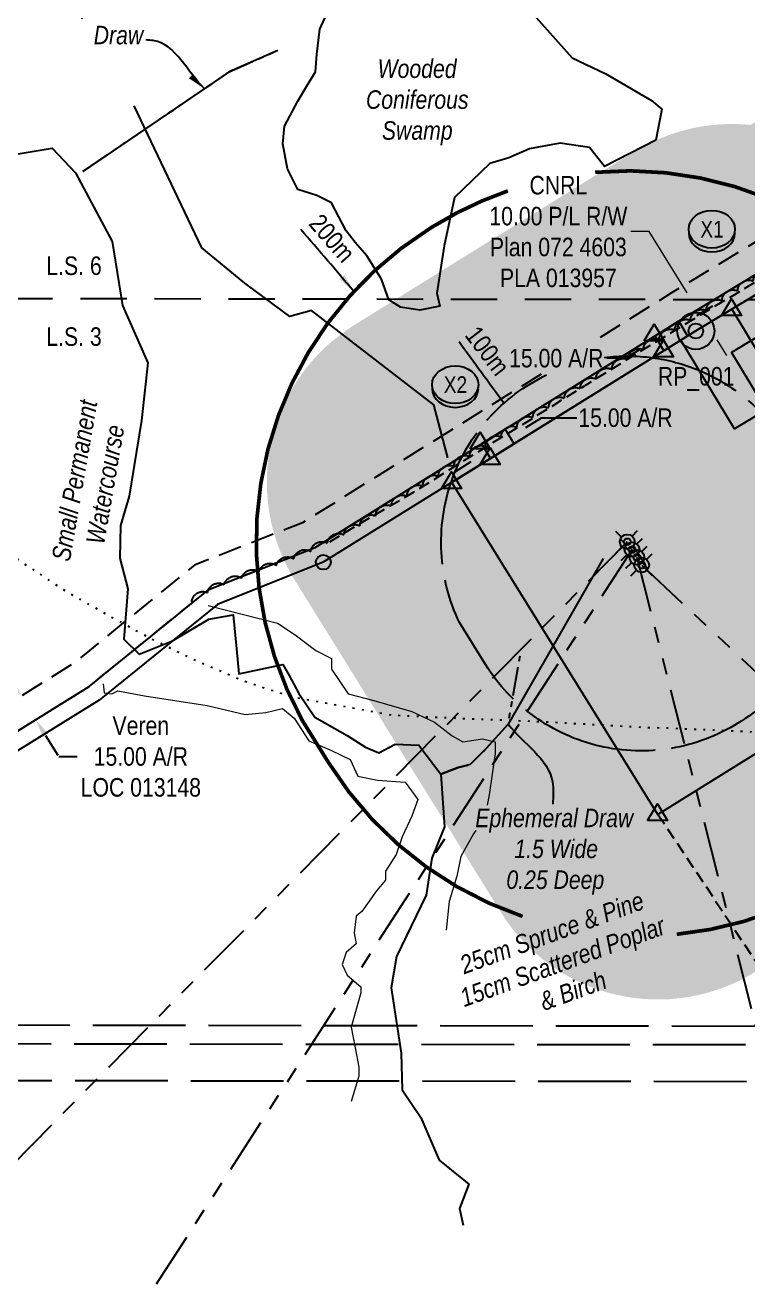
# Model space of a CAD drawing. Extents: x 488725 to 500076, y 6037625 to 6043497.
# Drawn here: x 490599 to 490989, y 6042464 to 6043141 of the extents above; entities that cross this region are included whole.
import ezdxf
from ezdxf.enums import TextEntityAlignment as Align

# ---------------------------------------------------------------- set-up
doc = ezdxf.new("R2010")
doc.units = 0
doc.header["$LTSCALE"] = 5
doc.header["$PDMODE"] = 34
doc.header["$PDSIZE"] = 0.03
for name, pattern in [('0', [1, 1, 0]), ('foc-ACCESSROAD', [3.75, 2.5, -1.25]), ('foc-BUFFER', [16.75, 15, -1.75]), ('foc-DOT', [1, 0.2, -0.8]), ('foc-DRILLPATH', [14.75, 6, -1.75, 1.75, -1.75, 1.75, -1.75]), ('foc-LSD', [8, 5, -3]), ('foc-TIELINE', [1.875, 1.25, -0.625]), ('foc-TOPO-ephemeral', [6.25, 3.125, -0.625, 0.625, -0.625, 0.625, -0.625]), ('foc-UNSURVEYED', [12.5, 10, -2.5]), ('UG_PIPE', [1.875, 1.25, -0.625])]:
    doc.linetypes.add(name, pattern=pattern)
doc.layers.get('Defpoints').update_dxf_attribs({"color": 9})
for name, color, linetype in [('35', 37, 'Continuous'), ('AS-DRILL', 8, 'foc-DOT'), ('AS-PIPE-UG', 44, 'UG_PIPE'), ('AS-ROADS', 254, 'Continuous'), ('AS-UNDERLAY-H', 141, 'Continuous'), ('AUX-BUFFER', 7, 'foc-BUFFER'), ('C-AR', 13, 'foc-ACCESSROAD'), ('C-RW', 13, 'Continuous'), ('F-RW', 190, 'Continuous'), ('L-MON', 1, 'Continuous'), ('L-SECTION-LSD', 7, 'foc-LSD'), ('L-TIE', 7, 'foc-TIELINE'), ('L-USEC', 7, 'foc-UNSURVEYED'), ('P-BUFFER-H 30m', 51, 'Continuous'), ('P-CROSSINGS', 250, 'Continuous'), ('P-PDRILLPATH', 12, 'foc-DRILLPATH'), ('P-PROPOSED', 10, 'Continuous'), ('P-PROPOSED-H', 21, 'Continuous'), ('P-TXT', 4, 'Continuous'), ('T-BUSH', 110, '0'), ('T-BUSH-T', 110, 'Continuous'), ('T-DRAW', 143, 'foc-TOPO-ephemeral'), ('T-SLOPE', 48, 'Continuous'), ('T-WATER', 160, 'Continuous'), ('T-WATER-T', 170, 'Continuous'), ('WETLAND', 143, 'Continuous'), ('WETLAND-T', 146, 'Continuous')]:
    doc.layers.add(name, color=color, linetype=linetype)
doc.layers.add('AS-GENERAL', color=48, linetype='Continuous', lineweight=18)
doc.layers.add('F-RW-T', color=190, linetype='Continuous', lineweight=9)
doc.styles.add('100L', font='ARIALN.TTF', dxfattribs={"height": 11})
doc.styles.add('80', font='ARIALN.TTF', dxfattribs={"height": 10})
doc.styles.add('80CG', font='ARIALN.TTF', dxfattribs={"height": 10})
doc.styles.add('80L', font='ARIALN.TTF', dxfattribs={"height": 10})
doc.styles.add('80LS', font='ARIALNI.TTF', dxfattribs={"height": 10})
doc.styles.add('Crossing', font='ARIALN.TTF', dxfattribs={"height": 10})
doc.styles.add('foc-LtypeFont', font='ARIALN.TTF', dxfattribs={"height": 7.349999999999999})
doc.linetypes.add('foc-TOPO-flowdirection-NOLINE', pattern='A,0,[">",foc-LtypeFont,S=0.3,R=0,X=0,Y=-0.945],-20,[">",foc-LtypeFont,S=0.3,R=0,X=0,Y=-0.945],0', length=20)
doc.dimstyles.new('CG2011', dxfattribs={"dimscale": 5, "dimtxt": 9, "dimasz": 2, "dimexe": 0.2, "dimexo": 0.0625, "dimgap": 0.5, "dimtad": 0, "dimtih": 1, "dimtoh": 1, "dimzin": 0, "dimdsep": 46, "dimtxsty": '80CG', "dimcen": 0.1, "dimse1": 1, "dimse2": 1, "dimclrd": 256, "dimclrt": 256, "dimaunit": 1, "dimadec": 4, "dimazin": 0, "dimtfac": 0.06, "dimtofl": 0, "dimtmove": 0, "dimatfit": 1, "dimfxl": 0.2, "dimtolj": 1, "dimtzin": 0, "dimlwd": -1, "dimarcsym": 0})
doc.dimstyles.new('Compass 5 000', dxfattribs={"dimscale": 5, "dimtxt": 9, "dimasz": 2, "dimexe": 0.2, "dimexo": 0.0625, "dimgap": 0.5, "dimtad": 0, "dimtih": 1, "dimtoh": 1, "dimzin": 0, "dimdsep": 46, "dimtxsty": '80CG', "dimcen": 0.1, "dimse1": 1, "dimse2": 1, "dimclrd": 256, "dimclrt": 256, "dimaunit": 1, "dimadec": 4, "dimazin": 0, "dimtfac": 0.06, "dimtofl": 0, "dimtmove": 0, "dimatfit": 1, "dimfxl": 0.2, "dimtolj": 1, "dimtzin": 0, "dimlwd": -1, "dimarcsym": 0})

# ---------------------------------------------------------------- blocks, each defined once
blk = doc.blocks.new('*D425')
at = {"layer": 'C-AR', "transparency": 16777216}
for p, q in [((490591.5004504421, 6042787.555653166), (490586.2243080353, 6042796.05049403)), ((490609.9669488766, 6042757.823710128), (490617.0792743615, 6042746.372526951)), ((490617.0792743615, 6042746.372526951), (490627.0792743615, 6042746.372526951))]:
    blk.add_line(p, q, dxfattribs=at)
for points in [[(490592.9162572525, 6042788.435010234), (490590.0846436317, 6042786.676296098), (490596.7765928493, 6042779.060812302)], [(490611.382755687, 6042758.703067196), (490608.5511420663, 6042756.94435306), (490604.6908064694, 6042766.318550992)]]:
    blk.add_solid(points, dxfattribs=at)
at = {"layer": 'Defpoints', "color": 0, "transparency": 16777216}
for p in [(490596.7765928493, 6042779.060812302), (490572.3007560964, 6042763.858879469), (490580.2149697165, 6042751.116618158)]:
    blk.add_point(p, dxfattribs=at)
at = {"layer": 'C-AR', "transparency": 16777216, "insert": (490661.39373548, 6042746.372526951), "char_height": 10, "attachment_point": 5, "style": '80CG'}
blk.add_mtext('\\A1;Veren\\P15.00 A/R\\PLOC 013148', dxfattribs=at)
blk = doc.blocks.new('*D427')
at = {"layer": 'Defpoints', "color": 0, "transparency": 16777216}
for p in [(490967.0362329599, 6042979.789438416), (490782.6739415182, 6042876.672422273), (490787.9627765692, 6042868.186199291)]:
    blk.add_point(p, dxfattribs=at)
at = {"layer": 'F-RW-T', "transparency": 16777216}
for p, q in [((490935.9113010201, 6043029.731081562), (490925.9113010196, 6043029.731081562)), ((490956.458239065, 6042996.762403926), (490935.9113010201, 6043029.731081562)), ((490972.3253918043, 6042971.302695889), (490977.6145506487, 6042962.815953362))]:
    blk.add_line(p, q, dxfattribs=at)
for points in [[(490957.8726961524, 6042997.6439304), (490955.0437819771, 6042995.880877452), (490961.7473979094, 6042988.275661399)], [(490973.7398488917, 6042972.184222363), (490970.9109347165, 6042970.421169415), (490967.0362329599, 6042979.789438416)]]:
    blk.add_solid(points, dxfattribs=at)
at = {"layer": 'F-RW-T', "transparency": 16777216, "insert": (490886.8253528625, 6043029.731081563), "char_height": 10, "attachment_point": 5, "style": '80CG'}
blk.add_mtext('\\A1;CNRL\\P10.00 P/L R/W\\PPlan 072 4603\\PPLA 013957', dxfattribs=at)
blk = doc.blocks.new('fdia')
at = {"color": 255, "const_width": 1}
blk.add_lwpolyline([(-0.5, 0, 1), (0.5, 0, 1)], format="xyb", close=True, dxfattribs=at)
blk = doc.blocks.new('Fdiaa')
blk.add_blockref('fdia', (0, 0))
blk = doc.blocks.new('fdib')
at = {"color": 1, "const_width": 1.6}
blk.add_lwpolyline([(-0.3999999999996362, 0, 0.9999999999999998), (0.3999999999996362, 0, 1)], format="xyb", close=True, dxfattribs=at)
at = {"color": 1}
blk.add_circle((0, 0), 0.8, dxfattribs=at)
blk = doc.blocks.new('Fdibb')
blk.add_blockref('fdib', (0, 0))
blk = doc.blocks.new('fdicc')
for name in ['Fdibb', 'Fdiaa']:
    blk.add_blockref(name, (0, 0))
blk = doc.blocks.new('FDI')
blk.add_blockref('fdicc', (0, 0))
blk = doc.blocks.new('WC')
at = {"layer": 'L-MON'}
h = blk.add_hatch(color=255, dxfattribs=at)
h.dxf.hatch_style = 1
edge = h.paths.add_edge_path()
edge.add_arc((1e-16, -3.47e-14), 0.9, 0, 360)
at = {"layer": 'L-MON', "color": 240, "flags": 128}
for points in [[(-0.6221317521915455, 0.5029434191984639), (-1.231742929986921, 1.120400313844549)], [(0.5200624085104745, 0.6078939802747209), (1.126191209577769, 1.206321004927269)], [(-1.178786742863962, -1.184577638598091), (-0.5588098224687501, -0.5724784557627332)], [(1.15915571353878, -1.184577638598091), (0.5567817565693919, -0.5744511080601575)]]:
    blk.add_lwpolyline(points, dxfattribs=at)
at = {"layer": 'L-MON', "color": 240}
for radius in [0.8, 0.3730220647719884]:
    blk.add_circle((1e-16, -3.47e-14), radius, dxfattribs=at)
blk = doc.blocks.new('*D508')
at = {"layer": 'Defpoints', "color": 0, "transparency": 16777216}
for p in [(490954.5675520613, 6042976.757617252), (490940.1373844375, 6042971.673487365), (490941.704352479, 6042969.056258091)]:
    blk.add_point(p, dxfattribs=at)
at = {"layer": 'P-TXT', "transparency": 16777216}
for p, q in [((490961.5803826521, 6042984.511679737), (490970.1601812849, 6042989.648512946)), ((490922.9777871692, 6042961.399820944), (490912.9777871692, 6042961.399820943)), ((490931.5575858052, 6042966.536654156), (490922.9777871692, 6042961.399820944))]:
    blk.add_line(p, q, dxfattribs=at)
for points in [[(490960.7242437839, 6042985.941646175), (490962.4365215208, 6042983.081713296), (490953.0005840198, 6042979.374846526)], [(490930.7014469369, 6042967.966620594), (490932.4137246739, 6042965.106687716), (490940.1373844375, 6042971.673487365)]]:
    blk.add_solid(points, dxfattribs=at)
at = {"layer": 'P-TXT', "transparency": 16777216, "insert": (490885.6960682059, 6042961.399820944), "char_height": 10, "attachment_point": 5, "style": '80CG'}
blk.add_mtext('\\A1;\\A1;15.00 A/R', dxfattribs=at)
blk = doc.blocks.new('xing2')
h = blk.add_hatch(color=50)
h.dxf.hatch_style = 1
edge = h.paths.add_edge_path()
edge.add_ellipse((0, 0), major_axis=(-12.5, 0), ratio=0.8162973455633619, start_angle=0, end_angle=360)
h = blk.add_hatch(color=250)
h.dxf.hatch_style = 1
edge = h.paths.add_edge_path()
edge.add_ellipse((0, -2.047489049626165), major_axis=(-12.5, 0), ratio=0.8162973455633619, start_angle=0, end_angle=180)
edge.add_line((12.5, -2.047489049626165), (12.5, 0))
edge.add_ellipse((0, 0), major_axis=(-12.5, 0), ratio=0.8162973455633619, start_angle=0, end_angle=180, ccw=False)
edge.add_line((-12.5, 0), (-12.5, -2.047489049626165))
at = {"color": 250}
blk.add_ellipse((0, 0), major_axis=(-12.5, 0), ratio=0.8162973455633619, dxfattribs=at)
blk.add_ellipse((0, -2.047489049626165), major_axis=(-12.5, 0), ratio=0.8162973455633619, start_param=0, end_param=3.141592653589793, dxfattribs=at)
at = {"color": 250, "style": 'Crossing'}
blk.add_attdef('CROSSING', text='', height=9, dxfattribs=at).set_placement((0.08916442567715421, 0.0199513138486509), align=Align.MIDDLE_CENTER)
at = {"color": 250, "style": 'Crossing', "flags": 1}
for tag, p in [('OWNER', (0.08916442567715421, -12.49201765665748)), ('DESCRIPTION', (0.08916442567715421, -25.770021277247)), ('LOCATION', (0.08916442567715421, -39.30337514164421)), ('DWG_REF', (0.08916442567715421, -52.83672900604233))]:
    blk.add_attdef(tag, text='', height=9, dxfattribs=at).set_placement(p, align=Align.MIDDLE_CENTER)
blk = doc.blocks.new('TRIA')
blk.add_hatch(color=255).paths.add_polyline_path([(-0.0414550714867801, 1.521379340009161), (-1.474693147280959, -0.867350786313807), (1.391783004306489, -0.867350786313807)])
blk = doc.blocks.new('TRIAA')
blk.add_blockref('TRIA', (0, 0))
blk = doc.blocks.new('TRIB')
at = {"color": 1}
blk.add_lwpolyline([(-1.121455071486707, -0.6673507863138184), (-0.0414550714867801, 1.132649213686192), (1.038544928513147, -0.6673507863138184)], close=True, dxfattribs=at)
blk = doc.blocks.new('TRIBB')
blk.add_blockref('TRIB', (0, 0))
blk = doc.blocks.new('TRICC')
for name in ['TRIAA', 'TRIBB']:
    blk.add_blockref(name, (0, 0))
blk = doc.blocks.new('plspike')
blk.add_blockref('TRICC', (0, 0))

msp = doc.modelspace()

# ---------------------------------------------------------------- hatches: boundary and pattern name
at = {"layer": 'AS-UNDERLAY-H'}
h = msp.add_hatch(color=21, dxfattribs=at)
h.dxf.hatch_style = 1
h.paths.add_polyline_path([(490893.6313830066, 6042833.755479601), (490905.4787679688, 6042855.702748166), (490915.9302131978, 6042856.001201702), (490903.3223092452, 6042823.692583879), (490893.6313830066, 6042823.692583879)])
at = {"layer": 'P-BUFFER-H 30m'}
h = msp.add_hatch(color=256, dxfattribs=at)
h.dxf.hatch_style = 1
edge = h.paths.add_edge_path()
edge.add_line((490990.6243175698, 6043087.352110648), (491037.3485258282, 6043115.530827845))
edge.add_arc((491088.9655019057, 6043029.942746502), 99.9481459997587, 74.11373947380991, 121.09359161048499, ccw=False)
edge.add_line((491116.3241665995, 6043126.073570661), (491127.7331253714, 6043122.826600919))
edge.add_arc((491100.3744606778, 6043026.695776751), 99.94814599965488, -4.073905302795993, 74.11373947393821, ccw=False)
edge.add_line((491200.0700619161, 6043019.595144212), (491193.9785967572, 6042934.068639609))
edge.add_arc((491094.2829955212, 6042941.169272146), 99.94814599753528, 316.592451623127, 355.92609469817376, ccw=False)
edge.add_line((491166.8937389096, 6042872.486582675), (491170.837086078, 6042865.947967981))
edge.add_arc((491085.2490047277, 6042814.33099191), 99.94814599981312, -4.0739847433249, 31.093591611634622, ccw=False)
edge.add_line((491184.944596121, 6042807.230221135), (491184.2468382487, 6042797.43362496))
edge.add_arc((491084.5512468549, 6042804.534395728), 99.94814600002749, 301.82591483579046, 355.92601525614043, ccw=False)
edge.add_line((491137.2579168972, 6042719.613027263), (490993.3146234652, 6042630.274244707))
edge.add_arc((490940.6079534226, 6042715.195613171), 99.94814599975784, 211.8259148356977, 301.82591483618523, ccw=False)
edge.add_line((490855.6865849582, 6042662.48894313), (490744.4523528022, 6042841.710343523))
edge.add_arc((490829.3737212672, 6042894.417013563), 99.94814599952267, 121.8259148351124, 211.8259148352091, ccw=False)
edge.add_line((490776.6670512262, 6042979.338382029), (490908.341329959, 6043061.062368435))
edge.add_arc((490961.0479999739, 6042976.140999954), 99.94814599966666, 121.09359159902891, 121.82591481788711, ccw=False)
edge.add_line((490909.431023913, 6043061.729081316), (490928.9480735359, 6043073.499541266))
edge.add_arc((490980.5650496248, 6042987.911459919), 99.94814600142153, 84.22369396694262, 121.093591617232, ccw=False)
at = {"layer": 'P-PROPOSED-H'}
h = msp.add_hatch(color=256, dxfattribs=at)
h.dxf.hatch_style = 1
h.paths.add_polyline_path([(490829.3737212672, 6042894.417013545), (490961.048, 6042976.140999952), (490980.5650496229, 6042987.9114599), (491085.2490047277, 6042814.330991899), (491084.5512468546, 6042804.53439571), (490940.6079534225, 6042715.195613153)])
h = msp.add_hatch(color=256, dxfattribs=at)
h.dxf.hatch_style = 1
h.paths.add_polyline_path([(490956.5990014291, 6042973.379717339), (490943.8523889676, 6042965.468498871), (490939.0629508939, 6042973.46806058), (490951.7985004448, 6042981.397801924), (490956.5989965326, 6042973.379714286)])
h = msp.add_hatch(color=256, dxfattribs=at)
h.dxf.hatch_style = 1
h.paths.add_polyline_path([(490850.1954584925, 6042907.34007936), (490862.9403240922, 6042915.250213614), (490858.0852923087, 6042923.047630355), (490845.3413731476, 6042915.112677699)])

# ---------------------------------------------------------------- linework, layer by layer
at = {"layer": '35', "color": 3}
msp.add_circle((490961.048, 6042976.140999979), 9.9948146, dxfattribs=at)
at = {"layer": 'AS-GENERAL', "flags": 128}
for points in [[(490697.6858999979, 6042827.901999802), (490735.2567999992, 6042818.376999802), (490744.7818000001, 6042812.026999801), (490755.8942999992, 6042803.560299821), (490764.3609999975, 6042799.3268998), (490764.3609999977, 6042793.506099802), (490773.3568000002, 6042780.276899802), (490787.1152000005, 6042776.572699821), (490807.7526999997, 6042770.751899802), (490819.9236000011, 6042764.930999801), (490829.4485999991, 6042757.522699801), (490835.2694999993, 6042754.347699821), (490845.8528000012, 6042755.93519982), (490852.7319999991, 6042754.34769982), (490852.7319999983, 6042747.99769982), (490849.5569999996, 6042725.772599801), (490848.3877416446, 6042720.21869167)], [(490641.0648999989, 6042785.568599802), (490641.5941000007, 6042780.806099822), (490645.827399999, 6042780.276899802), (490649.0024000005, 6042781.86439982), (490663.2899999981, 6042779.218599801), (490697.1567000009, 6042773.926899802), (490717.7941999996, 6042769.164399821), (490728.9067999989, 6042770.222699821), (490737.9026000003, 6042772.339399802), (490744.2526000009, 6042767.047699802), (490752.1901000002, 6042754.876899821), (490764.3609999985, 6042749.585199801), (490774.415199998, 6042744.822699801), (490778.6484999993, 6042735.82679982), (490789.2318999993, 6042733.710099803), (490804.048600001, 6042732.651799801), (490810.9277999991, 6042723.126799803), (490807.7527000001, 6042714.13089982), (490802.4610999995, 6042703.018399802), (490799.2860999996, 6042693.49339982), (490793.4652, 6042684.497499804), (490793.4651999997, 6042679.734999821), (490788.702700001, 6042673.914199823), (490780.7651999987, 6042662.801699801), (490777.5901999987, 6042660.155799822), (490776.5318999985, 6042651.159999821), (490777.5901999984, 6042645.339099821), (490772.2984999997, 6042640.5765998), (490770.1818, 6042634.226599802), (490772.8277000008, 6042628.405799801), (490780.2359999997, 6042622.055799802), (490780.2359999995, 6042618.880699819), (490774.9444000009, 6042600.359899799), (490777.0609999989, 6042589.247399821), (490779.1776999999, 6042578.663999803), (490779.1777, 6042573.901499801), (490774.9444000011, 6042560.143099803)], [(490842.1844745653, 6042706.520705295), (490841.0903, 6042704.605899803), (490834.2110999997, 6042692.435099821), (490832.0944999978, 6042681.851699802), (490827.8610999997, 6042668.09329982), (490826.2735999991, 6042652.747499821)]]:
    msp.add_lwpolyline(points, dxfattribs=at)
at = {"layer": 'AS-PIPE-UG', "flags": 128}
msp.add_lwpolyline([(490763.3879999987, 6042862.323), (490779.149, 6042871.889999979), (490808.9419999987, 6042889.21699998), (490834.8829999987, 6042905.599), (490873.147, 6042929.156), (490898.4949999987, 6042944.99), (490921.569, 6042959.259999979), (490947.5899999987, 6042975.14199998), (490974.382, 6042991.277), (490997.614, 6043005.23899998), (491020.221, 6043019.048), (491048.844, 6043037.016), (491077.352, 6043055.786999979), (491088.6409999987, 6043063.99), (491096.1459999987, 6043067.95699998), (491104.0629999987, 6043070.416), (491107.2919999987, 6043072.21199998), (491130.979, 6043080.04099998)], dxfattribs=at)
at = {"layer": 'AS-ROADS', "const_width": 3.99792584, "flags": 128}
msp.add_lwpolyline([(491157.5399999987, 6043090.226999979), (491126.103, 6043086.508999979), (491099.2389999987, 6043075.94), (491075.772, 6043062.974), (491034.402, 6043038.151), (490993.57, 6043012.88099998), (490952.4959999987, 6042987.396), (490911.9599999987, 6042961.85799998), (490860.417, 6042930.066), (490822.2059999987, 6042906.673), (490776.252, 6042877.862)], dxfattribs=at)
at = {"layer": 'AUX-BUFFER', "color": 251, "linetype": 'foc-BUFFER', "const_width": 1.998097069211197, "flags": 128}
for points in [[(490906.6909381794, 6043061.776016687, -0.2690658908520757), (491087.9772984052, 6042977.169950709), (491102.0292938636, 6042954.600772203, -0.4142135622642391), (491038.3105186128, 6042680.630335606), (491036.6135878987, 6042679.573794593, -0.1154446295546855), (490950.7785894122, 6042650.459301138)], [(490867.4913663728, 6042660.098451491, -0.1732855800096067), (490762.643151187, 6042743.292569852), (490748.5911557276, 6042765.861748358, -0.3989299790444047), (490817.5081127523, 6043031.483285843), (490819.2050434654, 6043032.539826856, -0.05623421362776673), (490859.5751942, 6043051.725581417, -0.05623421362776673)]]:
    msp.add_lwpolyline(points, format="xyb", dxfattribs=at)
at = {"layer": 'AUX-BUFFER', "color": 251, "linetype": 'foc-BUFFER', "flags": 128}
msp.add_lwpolyline([(490911.5013070912, 6042961.808626838, -0.2624020330519704), (491003.130762735, 6042924.342900107), (491017.1827581942, 6042901.77372163, -0.4142135622643333), (490985.4834679941, 6042765.476871241), (490983.7865372808, 6042764.420330228, -0.4142135624798572), (490847.489686856, 6042796.11962044), (490833.4376913974, 6042818.688798931, -0.4146748814560647), (490880.453453586, 6042952.383496207)], format="xyb", dxfattribs=at)
at = {"layer": 'C-AR', "flags": 128}
for points in [[(490087.7934780935, 6042505.398141534), (490118.0821147455, 6042493.202594604), (490144.7447898329, 6042490.690070333), (490179.6666237973, 6042503.648460397), (490429.1386223123, 6042657.283156495), (490633.4142672574, 6042784.158681538), (490698.0230985642, 6042836.594677576), (490755.4861567407, 6042859.157600576), (490955.8240626445, 6042983.897233497), (491095.4472874093, 6043068.345191472), (491117.6742532852, 6043077.076346693), (491132.7655721728, 6043083.004490391), (491181.2622205399, 6043086.019017221), (491212.7707400623, 6043081.817233896), (491212.8560032616, 6043094.020368855), (491181.6766552669, 6043098.137498773), (491123.1852691712, 6043094.410589538), (491120.331057191, 6043094.228727028), (491088.775762045, 6043081.840290963), (490947.9780507712, 6042996.681971318), (490908.4006198819, 6042972.03923495)], [(490877.5141003641, 6042952.807861382), (490748.7245025815, 6042872.617509628), (490690.3762173348, 6042849.707001378), (490624.6963578513, 6042796.401767682), (490421.2486497129, 6042670.040473877), (490173.0609462332, 6042517.196697311), (490142.7397649294, 6042505.945464235), (490121.661157744, 6042507.931780728), (490088.8479904407, 6042521.143815536), (490087.8274957248, 6042521.760160912)]]:
    msp.add_lwpolyline(points, dxfattribs=at)
at = {"layer": 'C-RW', "flags": 128}
msp.add_lwpolyline([(491900.3595366554, 6043057.621147611), (491354.588167824, 6043058.578662859), (491354.1561322663, 6042996.744386599), (491200.1690267042, 6042998.294417513), (491088.9655019058, 6043029.942746503), (490980.3348130159, 6042964.429095773), (490998.9648479911, 6042933.563471327), (490981.8391599311, 6042923.233378952), (490952.9565197523, 6042971.116308582), (490961.048, 6042976.140999979), (491086.0805669653, 6043051.546394241), (491203.0573180806, 6043018.266357262), (491334.2967877263, 6043016.945303563), (491334.7276631474, 6043078.613537399), (491900.3939604874, 6043077.621118017)], dxfattribs=at)
at = {"layer": 'F-RW', "flags": 128}
msp.add_lwpolyline([(490429.1386223123, 6042657.283156495), (490633.4142672574, 6042784.158681538), (490698.0230985642, 6042836.594677576), (490755.4861567407, 6042859.157600576), (490955.8240626445, 6042983.897233497), (491095.4472874093, 6043068.345191472), (491117.6742532852, 6043077.076346693), (491132.7655721728, 6043083.004490391), (491181.2622205399, 6043086.019017221), (491268.8004225668, 6043074.345458379), (491278.8319365928, 6043073.034686614), (491277.5347171775, 6043063.106946913), (491267.4916814833, 6043064.431459639), (491180.9220480413, 6043076.081398111), (491134.9673479001, 6043073.280124307), (491121.3739999987, 6043068.309), (491099.932, 6043059.9), (490961.048, 6042976.140999979), (490759.921, 6042851.310999979), (490702.8380829435, 6042828.529224106), (490638.8812096107, 6042776.749281549), (490433.9013889425, 6042649.776341423)], dxfattribs=at)
at = {"layer": 'L-SECTION-LSD', "flags": 128}
msp.add_lwpolyline([(490188.7581863683, 6042994.24689542), (490994.5127777435, 6042993.119447895)], dxfattribs=at)
at = {"layer": 'L-TIE'}
msp.add_line((490940.6079534225, 6042715.195613182), (491043.5747356312, 6042560.357723394), dxfattribs=at)
at = {"layer": 'L-USEC'}
for p, q in [((490198.0112441966, 6042602.052274382), (490993.7653273829, 6042600.93471469)), ((490187.9218864454, 6042591.997986909), (490993.7511872358, 6042590.866277527)), ((490188.4282935521, 6042572.139817704), (490993.8588864197, 6042571.008982198))]:
    msp.add_line(p, q, dxfattribs=at)
at = {"layer": 'P-PDRILLPATH', "flags": 128}
for points in [[(490929.2142548559, 6042853.960922984), (491044.2299999996, 6042400.616), (491214.5469999996, 6037825.932)], [(490931.8146941771, 6042849.784307685), (491437.235, 6042376.620999993), (491595.5519999996, 6037825.392999999)]]:
    msp.add_lwpolyline(points, dxfattribs=at)
at = {"layer": 'P-PROPOSED', "flags": 128}
for points in [[(490829.3737212672, 6042894.417013587), (490961.048, 6042976.140999981), (490980.5650496229, 6042987.911459943), (491085.2490047277, 6042814.330991913), (491084.5512468546, 6042804.534395739), (490940.6079534225, 6042715.195613182), (490829.3737212672, 6042894.417013587)], [(490956.5990014291, 6042973.37971735), (490943.8523889676, 6042965.468498911), (490939.0629508939, 6042973.468060594), (490951.7985004448, 6042981.397801941)], [(490850.1954584925, 6042907.3400794), (490862.9403240922, 6042915.250213647), (490858.0852923087, 6042923.047630374), (490845.3413731476, 6042915.112677721), (490850.1954584925, 6042907.3400794)]]:
    msp.add_lwpolyline(points, close=True, dxfattribs=at)
at = {"layer": 'P-TXT'}
msp.add_line((490839.6125589489, 6042905.430658487), (490831.1351164813, 6042900.136389134), dxfattribs=at)
msp.add_lwpolyline([(490869.2860817263, 6042923.962146403), (490877.7635241939, 6042929.256415756), (490896.7541005287, 6042929.256415756)], dxfattribs=at)
for points in [[(490868.4037034985, 6042925.375053482), (490870.1684599536, 6042922.549239325), (490860.8086392587, 6042918.667877029)], [(490838.7301807211, 6042906.843565565), (490840.4949371755, 6042904.017751408), (490848.0900014158, 6042910.724927861)]]:
    msp.add_solid(points, dxfattribs=at)
at = {"layer": 'T-BUSH', "flags": 128}
msp.add_lwpolyline([(490688.8380124669, 6042829.828196748, -0.52056705), (490697.4720154735, 6042834.883718641, -0.52056705), (490706.4237350932, 6042839.265294828, -0.52056705), (490715.8177455472, 6042842.708676452, -0.52056705), (490725.2117559987, 6042846.152058116, -0.52056705), (490734.6057664527, 6042849.595439759, -0.52056705), (490743.9997769042, 6042853.038821424, -0.52056705), (490753.0987151977, 6042857.168256208, -0.52056705), (490762.0593592105, 6042861.619230078, -0.52056705), (490771.0200032259, 6042866.070203947, -0.52056705), (490779.7116058108, 6042870.99901203, -0.52056705), (490788.1641426257, 6042876.352415706, -0.52056705), (490796.6166794406, 6042881.705819383, -0.52056705), (490805.0692162554, 6042887.059223081, -0.52056705), (490813.5217530691, 6042892.412626737, -0.52056705), (490821.9742898853, 6042897.766030413, -0.52056705), (490830.4268267002, 6042903.119434111, -0.52056705), (490838.8793635163, 6042908.472837787, -0.52056705), (490847.379483304, 6042913.749819195, -0.52056705), (490855.9133043626, 6042918.972673555, -0.52056705), (490864.4471254225, 6042924.195527936, -0.52056705), (490872.9809464811, 6042929.418382256, -0.52056705), (490881.5147675385, 6042934.641236657, -0.52056705), (490890.0485885971, 6042939.864090998, -0.52056705), (490898.582409657, 6042945.086945358, -0.52056705), (490907.1162307156, 6042950.309799719, -0.52056705), (490915.6500517717, 6042955.53265408, -0.52056705), (490924.1838728329, 6042960.75550846, -0.52056705), (490932.681860704, 6042966.0363407, -0.52056705), (490941.1696470074, 6042971.333679009, -0.52056705), (490949.6574333133, 6042976.631017321, -0.52056705), (490958.145219618, 6042981.928355611, -0.52056705), (490966.6330059227, 6042987.225693922, -0.52056705), (490975.120792226, 6042992.523032233, -0.52056705), (490983.6085785307, 6042997.820370543, -0.52056705), (490992.0963648366, 6043003.117708854, -0.52056705), (491000.5841511413, 6043008.415047145, -0.52056705), (491009.0719374447, 6043013.712385476, -0.52056705), (491017.5597237493, 6043019.009723787, -0.52056705), (491026.0475100552, 6043024.307062117, -0.52056705), (491034.5972362593, 6043029.502942769, -0.52056705), (491043.1877976014, 6043034.631935373, -0.52056705), (491051.778358946, 6043039.760927997, -0.52056705), (491060.3689202882, 6043044.889920642, -0.52056705), (491068.9594816328, 6043050.018913245, -0.52056705), (491077.6504826655, 6043054.974596749, -0.52056705), (491086.371551318, 6043059.878398429, -0.52056705), (491095.0926199693, 6043064.782200148, -0.52056705), (491103.8136886194, 6043069.686001848, -0.52056705), (491111.7078263897, 6043073.204567379, -0.52056705), (491111.52975182, 6043063.200938089, -0.52056705), (491111.3048258946, 6043053.198482512, -0.52056705), (491110.9817810331, 6043043.198484935, -0.52056705), (491108.1946032821, 6043033.90498688, -0.52056705), (491105.0348062368, 6043028.464195337, -0.52056705)], format="xyb", dxfattribs=at)
at = {"layer": 'T-DRAW', "flags": 128}
for points in [[(490630.0471999999, 6043062.149099803), (490709.1577999995, 6043115.978699823), (490735.285400001, 6043127.5541998)], [(490823.2925999988, 6042736.863099801), (490832.817699999, 6042740.434999801), (490839.1676999986, 6042742.022499803), (490847.8988999997, 6042750.753799819), (490854.6458000002, 6042758.294399819), (490859.8051999997, 6042763.850699804), (490866.1551999993, 6042800.76009982)]]:
    msp.add_lwpolyline(points, dxfattribs=at)
at = {"layer": 'T-DRAW', "linetype": 'foc-TOPO-flowdirection-NOLINE', "flags": 128}
for points in [[(490735.285400001, 6043127.5541998), (490709.1577999995, 6043115.978699823), (490630.0471999999, 6043062.149099803)], [(490911.0346297218, 6042853.246044643), (490859.8051999997, 6042763.850699804), (490854.6458000002, 6042758.294399819), (490847.8988999997, 6042750.753799819), (490839.1676999986, 6042742.022499803), (490832.817699999, 6042740.434999801), (490823.2925999988, 6042736.863099801)]]:
    msp.add_lwpolyline(points, dxfattribs=at)
at = {"layer": 'T-WATER', "flags": 128}
msp.add_lwpolyline([(490593.0055000006, 6043071.409599802), (490613.5106999999, 6043074.71689982), (490626.0784000003, 6043061.487699822), (490645.9222000003, 6043024.445899802), (490651.5885999992, 6042989.894499822), (490665.1045999997, 6042958.961399801), (490661.7591000001, 6042927.87889982), (490655.1672000001, 6042886.937399802), (490650.4019999991, 6042871.181399802), (490649.9839999985, 6042853.512299821), (490654.3775, 6042836.89959982), (490652.184399998, 6042809.789799801), (490660.5647999994, 6042801.699099823), (490678.5187999984, 6042808.897899802), (490698.1612999978, 6042820.5869998), (490711.2958999998, 6042822.845199803), (490713.041099999, 6042804.534199801), (490714.3635999992, 6042790.9611998), (490738.0678999992, 6042796.156099821), (490741.4807000009, 6042790.231199821), (490746.6485000006, 6042780.4335998), (490755.3268999986, 6042767.692999803), (490772.8720999983, 6042757.744299803), (490782.732899999, 6042751.549399802), (490789.8567000005, 6042748.391999803), (490798.6584999979, 6042753.04429982), (490811.4999999995, 6042752.499999802), (490823.2925999988, 6042736.863099801), (490825.2700999995, 6042708.500499802), (490818.4999999995, 6042691.499999802), (490815.5000000001, 6042671.499999803), (490799.5000000003, 6042638.499999802), (490796.4999999981, 6042621.499999803), (490801.8769999996, 6042586.33879982), (490802.5, 6042566.499999801), (490812.4999999998, 6042551.49999982), (490822.4999999988, 6042528.499999802), (490838.4999999982, 6042515.499999821), (490833.4999999993, 6042502.499999802), (490835.5000000007, 6042493.499999802)], dxfattribs=at)
at = {"layer": 'WETLAND'}
msp.add_lwpolyline([(490868.8010999995, 6043152.193599823), (490894.2011000001, 6043123.61859982), (490912.4573999996, 6043114.8872998), (490937.0636999979, 6043100.599799802), (490942.6200000003, 6043095.837299822), (490939.4450000008, 6043079.168499803), (490911.6636999987, 6043064.880899802), (490903.7260999993, 6043075.199699822), (490887.851099998, 6043077.580999803), (490871.1822999996, 6043074.405999821), (490860.0697999995, 6043069.643499802), (490849.751, 6043066.468499821), (490830.7010000008, 6043048.212199823), (490825.1446999995, 6043022.018399802), (490821.1759999995, 6042996.618299801), (490822.7634999997, 6042989.474499802), (490822.7634999997, 6042989.474499802), (490811.9738999991, 6042987.390099802), (490801.655099999, 6042988.977599821), (490795.3050999991, 6042992.946299803), (490791.3363, 6043004.058899822), (490783.3987999987, 6043016.758899821), (490777.0488000005, 6043023.902699822), (490772.2862999978, 6043030.25269982), (490764.3487999994, 6043045.333899822), (490756.4111999985, 6043049.302699802), (490746.0924999988, 6043052.477699822), (490740.5362000001, 6043063.5901998), (490738.1549999994, 6043077.083999802), (490738.9486999981, 6043086.60899982), (490746.0924999986, 6043100.102799822), (490750.8549999999, 6043108.040299821), (490755.6175, 6043115.977799802), (490756.4111999993, 6043125.502899821), (490757.9987, 6043138.9965998), (490762.7613000008, 6043149.315399822)], dxfattribs=at)

# ---------------------------------------------------------------- block references
at = {"layer": 'L-MON'}
for name, p, xscale, yscale, zscale in [('plspike', (490980.57, 6042987.897999997), 5, 5, 5), ('plspike', (490938.6909999998, 6042974.053), 5, 5, 5), ('FDI', (490961.048, 6042976.140999979), 4.9974073, 4.9974073, 4.9974073), ('plspike', (490943.8539999998, 6042965.490999998), 5, 5, 5), ('plspike', (490844.884, 6042915.806999997), 5, 5, 5), ('plspike', (490850.1749999998, 6042907.352999997), 5, 5, 5), ('plspike', (490829.3489999998, 6042894.424), 5, 5, 5), ('FDI', (490759.921, 6042851.310999979), 4.9974073, 4.9974073, 4.9974073), ('plspike', (490940.594, 6042715.200999998), 5, 5, 5)]:
    msp.add_blockref(name, p, dxfattribs=dict(at, xscale=xscale, yscale=yscale, zscale=zscale))
at = {"layer": 'L-MON', "color": 2, "xscale": 4.9974073, "yscale": 4.9974073, "zscale": 4.9974073}
for p in [(490924.0106793514, 6042862.318485052), (490926.609770239, 6042858.144035512), (490929.2088611294, 6042853.969585956), (490931.8079520188, 6042849.7951364)]:
    msp.add_blockref('WC', p, dxfattribs=at)
at = {"layer": 'P-CROSSINGS', "xscale": 0.99948146, "yscale": 0.99948146, "zscale": 0.99948146}
for p, values in [((490969.6950660803, 6043031.040585254), {'CROSSING': 'X1'}), ((490831.1815449329, 6042947.133522012), {'CROSSING': 'X2'})]:
    msp.add_blockref('xing2', p, dxfattribs=at).add_auto_attribs(values)

# ---------------------------------------------------------------- texts
at = {"layer": '35', "color": 3, "style": '80'}
msp.add_attdef('RP_001', (490940.5529388979, 6042946.678445006), 'RP', height=9.9948146, dxfattribs=at)
at = {"layer": 'AUX-BUFFER', "char_height": 9.990485346056008, "attachment_point": 3, "style": '80L'}
for s, insert, rotation in [('200m', (490777.8839464364, 6043018.722723269), 311.196166972378), ('100m', (490861.2280628096, 6042957.095233904), 307.4978728546499)]:
    msp.add_mtext_dynamic_manual_height_columns(s, width=6.839732086811007, gutter_width=44.95282716764569, heights=[0], dxfattribs=dict(at, insert=insert, rotation=rotation))
at = {"layer": 'P-TXT', "insert": (490923.083581319, 6042929.256415755), "char_height": 9.9948146, "attachment_point": 5, "style": '80CG'}
msp.add_mtext('\\A1;15.00 A/R', dxfattribs=at)
at = {"layer": 'T-BUSH-T', "insert": (490881.6379350853, 6042656.044791932), "char_height": 9.9948146, "width": 117.5696995498199, "attachment_point": 2, "rotation": 19.999999999999964, "style": '80LS'}
msp.add_mtext('25cm Spruce & Pine\\P15cm Scattered Poplar\\P& Birch', dxfattribs=at)
at = {"layer": 'T-WATER-T', "char_height": 10, "attachment_point": 1, "style": '80L'}
for s, width, insert in [('\\pi0.29724;{\\fArial Narrow|b0|i1|c0|p34;Ephemeral \\P\\pi14.564;Draw}', 55.92190480003116, (490621.3986152299, 6043157.522193598)), ('\\pi0.32626;{\\fArial Narrow|b0|i1|c0|p34;Ephemeral Draw\\P\\pi21.401;1.5 Wide\\P\\pi17.11;0.25 Deep}', 86.02769440654845, (490841.6458652677, 6042718.266511389))]:
    msp.add_mtext_dynamic_manual_height_columns(s, width=width, gutter_width=49.94815944418659, heights=[0], dxfattribs=dict(at, insert=insert))
at = {"layer": 'WETLAND-T', "insert": (490789.8039001576, 6043122.706853238), "char_height": 10, "attachment_point": 1, "style": '80L'}
msp.add_mtext_dynamic_manual_height_columns('\\pi-0.57657;{\\fArial Narrow|b0|i1|c0|p34;Wooded \\P\\pi-6.8453;Coniferous \\P\\pi1.7529;Swamp}', width=40.64085839079744, gutter_width=49.94815944418659, heights=[0], dxfattribs=at)

# ---------------------------------------------------------------- dimensions: what is measured, and where the dimension line sits
at = {"layer": 'C-AR', "color": 1}
dim = msp.add_linear_dim(base=(490596.7765928493, 6042779.060812302), p1=(490580.214969716, 6042751.116618157), p2=(490572.3007560964, 6042763.858879467), angle=121.84439996090875, text='Veren\\P15.00 A/R\\PLOC 013148', dimstyle='Compass 5 000', dxfattribs=at)
dim.commit()
dim.dimension.update_dxf_attribs({"geometry": '*D425', "text_midpoint": (490661.39373548, 6042746.372526951), "dimtype": 161})
at = {"layer": 'F-RW-T'}
dim = msp.add_linear_dim(base=(490967.0362329599, 6042979.789438416), p1=(490782.6739415185, 6042876.672422274), p2=(490787.9627765696, 6042868.186199291), angle=301.9322347330729, text='CNRL\\P10.00 P/L R/W\\PPlan 072 4603\\PPLA 013957', dimstyle='Compass 5 000', dxfattribs=at)
dim.commit()
dim.dimension.update_dxf_attribs({"geometry": '*D427', "text_midpoint": (490886.8253528625, 6043029.731081563), "dimtype": 161})
at = {"layer": 'P-TXT'}
dim = msp.add_linear_dim(base=(490940.1373844375, 6042971.673487365), p1=(490954.5675520611, 6042976.757617252), p2=(490941.7043524787, 6042969.056258091), angle=210.9094868733532, text='\\A1;15.00 A/R', dimstyle='Compass 5 000', dxfattribs=at)
dim.commit()
dim.dimension.update_dxf_attribs({"geometry": '*D508', "text_midpoint": (490885.6960682059, 6042961.399820944), "dimtype": 161})

# ---------------------------------------------------------------- leaders
at = {"layer": 'AUX-BUFFER', "path_type": 1}
for points in [[(490776.4570236031, 6042997.517326602), (490747.7844662537, 6043030.900296391)], [(490857.3905638068, 6042937.107062457), (490833.1913941725, 6042970.242570319)]]:
    msp.add_leader(points, dimstyle='CG2011', override={"dimasz": 2, "dimgap": 0.5, "dimtad": 0}, dxfattribs=at)
at = {"layer": 'T-WATER-T', "path_type": 1}
for points in [[(490695.774406431, 6043106.872173981), (490668.0821359252, 6043132.888992697), (490664.1246566743, 6043133.218888768)], [(490859.8051999997, 6042763.850699804), (490883.6486232619, 6042732.709801855), (490883.9314701162, 6042720.739703077)]]:
    msp.add_leader(points, dimstyle='Compass 5 000', override={"dimgap": 0.5, "dimtad": 0}, dxfattribs=at)

# ---------------------------------------------------------------- next in the draw order: texts
at = {"layer": 'L-SECTION-LSD', "char_height": 9.9948146, "attachment_point": 1, "style": '100L', "bg_fill": 3, "box_fill_scale": 1.5, "bg_fill_color": 256, "bg_fill_transparency": 0}
for s, width, insert in [('L.S. 6', 30.43573686020013, (490610.3749466213, 6043016.345085482)), ('L.S. 3', 30.3286856243653, (490610.3749466213, 6042978.08022608))]:
    msp.add_mtext_dynamic_manual_height_columns(s, width=width, gutter_width=54.91448525814724, heights=[0], dxfattribs=dict(at, insert=insert))
at = {"layer": 'T-WATER-T', "insert": (490612.8366936157, 6042850.954867898), "char_height": 9.999999999999947, "attachment_point": 1, "rotation": 80.1860922622131, "style": '80L', "bg_fill": 3, "box_fill_scale": 1.15, "bg_fill_color": 256, "bg_fill_true_color": 256, "bg_fill_transparency": 0}
msp.add_mtext_dynamic_manual_height_columns('\\pi2.0829;{\\fArial Narrow|b0|i1|c0|p34;Small Permanent \\P\\pi14.221;Watercourse}', width=91.66243635320379, gutter_width=49.94815944418637, heights=[0], dxfattribs=at)

# ---------------------------------------------------------------- next in the draw order: linework, layer by layer
at = {"layer": 'AS-DRILL', "flags": 128}
msp.add_lwpolyline([(490070.2349966516, 6043468.795152955), (490078.8644712188, 6043458.375934312), (490096.0955504585, 6043436.868467271), (490131.0689774127, 6043394.312395163), (490148.4404975573, 6043372.984639148), (490165.8520367847, 6043351.626709769), (490183.3137545417, 6043330.328714976), (490200.5849797415, 6043308.891219785), (490217.8862391678, 6043287.443712421), (490235.1474381028, 6043265.976217959), (490252.338446799, 6043244.438839869), (490286.9209065925, 6043201.523750544), (490321.6440753547, 6043158.868335699), (490339.0155995043, 6043137.520512667), (490374.3000541026, 6043095.333544399), (490391.8219636538, 6043074.12536458), (490409.1733720888, 6043052.747702149), (490426.7654879462, 6043031.599263713), (490444.3275705227, 6043010.46097187), (490462.0600094336, 6042989.452244999), (490479.7021593393, 6042968.323827333), (490496.9335126583, 6042946.91637955), (490514.3953753131, 6042925.6883314), (490532.7894187668, 6042905.247767366), (490552.697217646, 6042886.203144099), (490573.9093823046, 6042868.714810978), (490595.8440983229, 6042852.184683795), (490618.702628718, 6042837.031848795), (490642.5551835634, 6042823.356430385), (490666.6991491654, 6042810.190160134), (490691.4060429406, 6042798.10241606), (490716.7166109787, 6042787.343038185), (490742.7528096359, 6042778.641613089), (490796.7661235082, 6042768.863672689), (490824.1624005551, 6042767.478573117), (490879.1463569964, 6042765.228008175), (490934.097974208, 6042762.147536142), (490945.6171712806, 6042761.856002978), (490989.1820541868, 6042759.946615223), (491002.9196160569, 6042759.039070366), (491030.4662183258, 6042757.793558909), (491042.0354720317, 6042757.511851699), (491069.6252462197, 6042757.416363605), (491097.1664889353, 6042757.850897377), (491138.5381497494, 6042758.427563766), (491166.0595442635, 6042758.91229093), (491193.6112930985, 6042759.536881704), (491221.132834263, 6042760.071456946), (491248.6543682682, 6042760.606087289), (491276.1759716594, 6042761.180718767), (491303.7073034482, 6042761.635325691), (491331.2481982507, 6042761.949879849), (491358.7492951459, 6042762.33455414), (491386.2703253451, 6042762.689202482), (491413.8211981128, 6042762.983763474), (491441.4221625812, 6042763.318120651), (491468.8933717125, 6042763.752920637), (491496.4447793661, 6042764.237474564), (491524.0059879224, 6042764.671993909), (491551.5171786629, 6042765.076729847), (491579.0381902055, 6042765.441333884), (491634.1907763668, 6042766.340303072), (491661.7425502701, 6042766.974848038), (491716.806091969, 6042768.214022782), (491744.3174666434, 6042768.708717399), (491771.687820123, 6042768.803815199), (491799.2473685976, 6042768.638363419), (491826.8076367241, 6042768.692836712), (491881.8688291968, 6042769.09202714), (491899.6525870835, 6042769.33409652)], dxfattribs=at)
at = {"layer": 'P-PDRILLPATH', "flags": 128}
for points in [[(490924.0106793514, 6042862.318485052), (490234.2409999996, 6042163.654), (490278.5419999996, 6037827.264999993)], [(490926.609770239, 6042858.144035512), (490615.229, 6042377.618999993), (490762.541, 6037826.569999994)]]:
    msp.add_lwpolyline(points, dxfattribs=at)
at = {"layer": 'T-SLOPE', "flags": 128}
msp.add_lwpolyline([(490827.0673999994, 6042907.718099802), (490819.6589999999, 6042936.293199801), (490753.5131000009, 6042987.093299821), (490741.8713999991, 6042983.918299801), (490717.5296999984, 6043001.909999801), (490694.2462999995, 6043020.959999822), (490657.7337, 6043097.689299823)], dxfattribs=at)
at = {"layer": 'T-WATER', "linetype": 'foc-TOPO-flowdirection-NOLINE', "flags": 128}
msp.add_lwpolyline([(490257.1354774662, 6042940.146388416), (490283.9106397869, 6042939.972023043), (490298.2569672127, 6042945.815292475), (490351.2635966832, 6042977.470852058), (490362.9056527366, 6042986.914181065), (490391.2113580404, 6043021.363460548), (490401.7709926999, 6043031.946141586), (490412.8736355269, 6043041.209717922), (490426.7440328183, 6043047.412724935), (490445.1204338269, 6043049.475744758), (490464.8849534721, 6043049.259091889), (490477.4644385158, 6043045.985553625), (490526.8922127906, 6043027.71276891), (490550.8578717441, 6043033.717843104), (490573.8230999994, 6043059.503299802), (490593.0055000006, 6043071.409599802), (490613.5106999999, 6043074.71689982), (490626.0784000003, 6043061.487699822), (490645.9222000003, 6043024.445899802), (490651.5885999992, 6042989.894499822), (490665.1045999997, 6042958.961399801), (490661.7591000001, 6042927.87889982), (490655.1672000001, 6042886.937399802), (490650.4019999991, 6042871.181399802), (490649.9839999985, 6042853.512299821), (490654.3775, 6042836.89959982), (490652.184399998, 6042809.789799801), (490660.5647999994, 6042801.699099823), (490678.5187999984, 6042808.897899802), (490698.1612999978, 6042820.5869998), (490711.2958999998, 6042822.845199803), (490713.041099999, 6042804.534199801), (490714.3635999992, 6042790.9611998), (490738.0678999992, 6042796.156099821), (490741.4807000009, 6042790.231199821), (490746.6485000006, 6042780.4335998), (490755.3268999986, 6042767.692999803), (490772.8720999983, 6042757.744299803), (490782.732899999, 6042751.549399802), (490789.8567000005, 6042748.391999803), (490798.6584999979, 6042753.04429982), (490811.4999999995, 6042752.499999802), (490823.2925999988, 6042736.863099801), (490825.2700999995, 6042708.500499802), (490818.4999999995, 6042691.499999802), (490815.5000000001, 6042671.499999803), (490799.5000000003, 6042638.499999802), (490796.4999999981, 6042621.499999803), (490801.8769999996, 6042586.33879982), (490802.5, 6042566.499999801), (490812.4999999998, 6042551.49999982), (490822.4999999988, 6042528.499999802), (490838.4999999982, 6042515.499999821), (490833.4999999993, 6042502.499999802), (490835.5000000007, 6042493.499999802)], dxfattribs=at)

doc.saveas('drawing.dxf')
